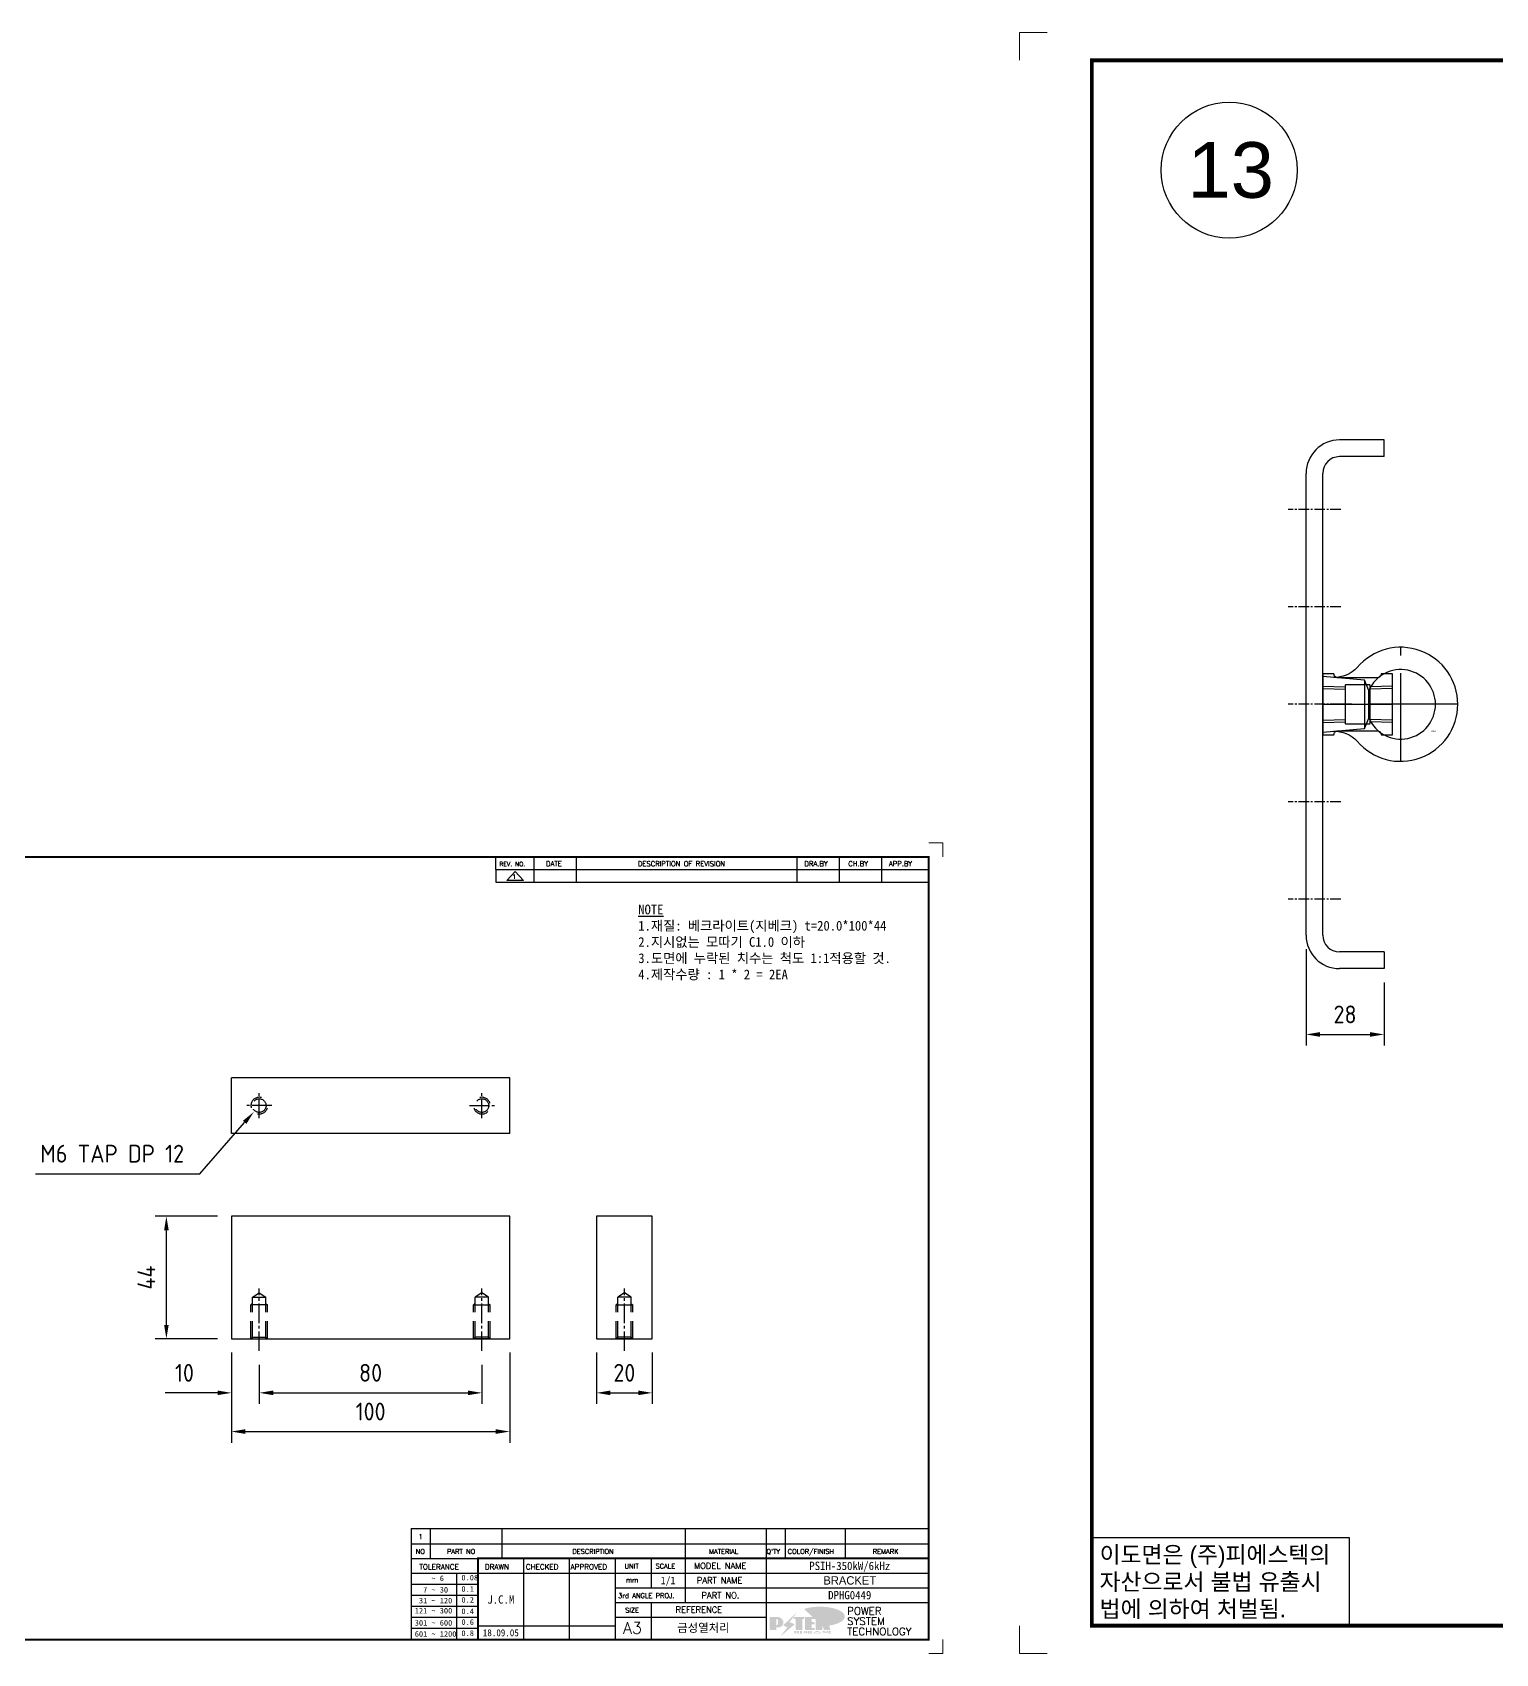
# Model space of a CAD drawing. Header units: millimetres. Extents: x 282 to 14566, y -4134 to 5341.
# Drawn here: x 7420 to 7945, y -365 to 218 of the extents above; entities that cross this region are included whole.
import ezdxf
from ezdxf.enums import TextEntityAlignment as Align

# ---------------------------------------------------------------- set-up
doc = ezdxf.new("R2010")
doc.units = ezdxf.units.MM
for name, pattern in [('CENTER', [50.8, 31.75, -6.35, 6.35, -6.35]), ('CENTER1', [10, 7, -1, 1, -1]), ('CENTER2', [28.575, 19.05, -3.175, 3.175, -3.175]), ('HIDDEN', [9.525, 6.35, -3.175])]:
    doc.linetypes.add(name, pattern=pattern)
for name, color, linetype in [('______', 7, 'Continuous'), ('BOM-T', 4, 'Continuous'), ('CENTER', 1, 'CENTER'), ('FORMAT-1', 7, 'Continuous'), ('line', 3, 'Continuous'), ('Text', 2, 'Continuous'), ('THIN', 3, 'Continuous')]:
    doc.layers.add(name, color=color, linetype=linetype)
doc.styles.add('arial_ttf', font='arial.ttf')
doc.styles.add('h1', font='')
doc.styles.add('HAN', font='')
doc.styles.add('RC', font='ROMANC.SHX')
doc.styles.add('ROMANT', font='romant__.ttf')
doc.styles.add('RT', font='ROMANT.SHX', dxfattribs={"oblique": 15})
doc.styles.get("Standard").update_dxf_attribs({"font": 'ISOCP.SHX', "bigfont": 'WHGTXT.SHX'})
doc.styles.get('h1').set_extended_font_data('New Gulim')
doc.styles.get('HAN').set_extended_font_data('GulimChe')
doc.dimstyles.new('PS-2', dxfattribs={"dimscale": 2, "dimtxt": 3.2, "dimasz": 2.5, "dimexe": 2, "dimexo": 2.5, "dimgap": 2, "dimtad": 1, "dimtoh": 1, "dimrnd": 0.05, "dimzin": 12, "dimdsep": 46, "dimtxsty": 'Standard', "dimcen": 0, "dimclrt": 2, "dimazin": 3, "dimtfac": 1, "dimtofl": 0, "dimtmove": 0, "dimatfit": 3, "dimfxl": 0, "dimtolj": 1, "dimtzin": 0, "dimarcsym": 0})

# ---------------------------------------------------------------- blocks, each defined once
blk = doc.blocks.new('A$C494540A3')
blk.add_line((-8.69, 15), (8.69, 15))
blk.add_lwpolyline([(9.67, 3.79, -0.220964), (13.22, 12.33, 2.735622), (-13.22, 12.33, -0.220964), (-9.67, 3.79)], format="xyb")
blk.add_lwpolyline([(5, 16.54), (-5, 16.54), (-8.69, 15), (-10, 0), (10, 0), (8.69, 15)], close=True)
blk.add_arc((0, 28), 12.5, 293.57165, 246.42835)
at = {"layer": 'CENTER'}
for p, q in [((0, 48.5), (0, 0)), ((20.5, 28), (-20.5, 28))]:
    blk.add_line(p, q, dxfattribs=at)
at = {"layer": 'BOM-T', "color": 4}
blk.add_text('M10', height=0.6, rotation=270, dxfattribs=at).set_placement((9.7, 40.5), align=Align.MIDDLE_LEFT)
blk = doc.blocks.new('VSRE5YDR6U6FT7')
at = {"layer": '______'}
for p, q in [((-69797.79, -60918.03), (-69789.79, -60918.28)), ((-69772.79, -60918.03), (-69780.79, -60918.28)), ((-69797.79, -60929.47), (-69789.79, -60929.22)), ((-69772.79, -60929.47), (-69780.79, -60929.22))]:
    blk.add_line(p, q, dxfattribs=at)
for points in [[(-69792.29, -60933.25, 0.414214), (-69793.79, -60934.75), (-69797.79, -60934.75), (-69797.79, -60912.75), (-69793.79, -60912.75, 0.414214), (-69792.29, -60914.25), (-69778.29, -60914.25, 0.414214), (-69776.79, -60912.75), (-69772.79, -60912.75), (-69772.79, -60934.75), (-69776.79, -60934.75, 0.414214), (-69778.29, -60933.25)], [(-69789.54, -60930.75, -0.414214), (-69789.79, -60930.5), (-69789.79, -60917, -0.414214), (-69789.54, -60916.75), (-69781.04, -60916.75, -0.414214), (-69780.79, -60917), (-69780.79, -60930.5, -0.414214), (-69781.04, -60930.75)]]:
    blk.add_lwpolyline(points, format="xyb", close=True, dxfattribs=at)
at = {"layer": 'CENTER'}
blk.add_lwpolyline([(-69797.79, -60923.75), (-69789.79, -60923.75), (-69780.79, -60923.75), (-69772.79, -60923.75)], dxfattribs=at)
at = {"layer": 'THIN'}
for p, q in [((-69797.79, -60917.17), (-69789.79, -60917.42)), ((-69772.79, -60917.17), (-69780.79, -60917.42)), ((-69797.79, -60930.33), (-69789.79, -60930.08)), ((-69772.79, -60930.33), (-69780.79, -60930.08))]:
    blk.add_line(p, q, dxfattribs=at)
blk = doc.blocks.new('*D99')
at = {"color": 0, "lineweight": -2}
for p, q in [((7877.31, -111.64), (7877.31, -146.28)), ((7905.31, -123.64), (7905.31, -146.28)), ((7882.31, -142.28), (7900.31, -142.28))]:
    blk.add_line(p, q, dxfattribs=at)
at = {"color": 0}
for points in [[(7882.31, -141.45), (7882.31, -143.11), (7877.31, -142.28)], [(7900.31, -141.45), (7900.31, -143.11), (7905.31, -142.28)]]:
    blk.add_solid(points, dxfattribs=at)
at = {"layer": 'DEFPOINTS', "color": 0}
for p in [(7877.31, -106.64, 0), (7905.31, -118.64, 0), (7905.31, -142.28)]:
    blk.add_point(p, dxfattribs=at)
at = {"color": 2, "insert": (7891.31, -135.08), "char_height": 6.4, "attachment_point": 5}
blk.add_mtext('\\A1;28', dxfattribs=at)
blk = doc.blocks.new('A$C67301266')
at = {"color": 2}
for p, q in [((0, 44), (-100, 44)), ((-100, 44), (-100, 0)), ((0, 0), (0, 44)), ((-100, 0), (0, 0))]:
    blk.add_line(p, q, dxfattribs=at)
at = {"color": 2, "linetype": 'HIDDEN'}
for p, q in [((-92.4, 12.59), (-93, 12.2)), ((-93, 0), (-93, 12.2)), ((-87, 12.2), (-93, 12.2)), ((-92.4, 15), (-90, 16.52)), ((-92.4, 0), (-92.4, 15)), ((-92.4, 15), (-87.6, 15)), ((-90, 16.52), (-87.6, 15)), ((-87.6, 0), (-87.6, 15)), ((-87.6, 12.59), (-87, 12.2)), ((-87, 0), (-87, 12.2)), ((-87, 0), (-87, 12)), ((-12.4, 12.59), (-13, 12.2)), ((-13, 0), (-13, 12.2)), ((-13, 12.2), (-7, 12.2)), ((-10, 16.52), (-12.4, 15)), ((-12.4, 0), (-12.4, 15)), ((-7.6, 15), (-12.4, 15)), ((-7.6, 15), (-10, 16.52)), ((-7.6, 0), (-7.6, 15)), ((-7.6, 12.59), (-7, 12.2)), ((-7, 0), (-7, 12.2))]:
    blk.add_line(p, q, dxfattribs=at)
for points in [[(-93, 0), (-92.4, 0.6), (-87.6, 0.6), (-87, 0)], [(-93, 0), (-87, 0)], [(-7, 0), (-7.6, 0.6), (-12.4, 0.6), (-13, 0)], [(-7, 0), (-13, 0)]]:
    blk.add_lwpolyline(points, dxfattribs=at)
at = {"layer": 'CENTER', "linetype": 'CENTER1'}
for p, q in [((-90, -4.36), (-90, 18.05)), ((-10, -4.36), (-10, 18.05))]:
    blk.add_line(p, q, dxfattribs=at)
blk = doc.blocks.new('A$C063B4F03')
at = {"color": 2}
for p, q in [((0, 44), (-20, 44)), ((-20, 44), (-20, 0)), ((0, 0), (0, 44)), ((-20, 0), (0, 0))]:
    blk.add_line(p, q, dxfattribs=at)
at = {"color": 2, "linetype": 'HIDDEN'}
for p, q in [((-12.4, 12.59), (-13, 12.2)), ((-13, 0), (-13, 12.2)), ((-13, 12.2), (-7, 12.2)), ((-10, 16.52), (-12.4, 15)), ((-12.4, 0), (-12.4, 15)), ((-7.6, 15), (-12.4, 15)), ((-7.6, 15), (-10, 16.52)), ((-7.6, 0), (-7.6, 15)), ((-7.6, 12.59), (-7, 12.2)), ((-7, 0), (-7, 12.2))]:
    blk.add_line(p, q, dxfattribs=at)
for points in [[(-7, 0), (-7.6, 0.6), (-12.4, 0.6), (-13, 0)], [(-7, 0), (-13, 0)]]:
    blk.add_lwpolyline(points, dxfattribs=at)
at = {"layer": 'CENTER', "linetype": 'CENTER1'}
blk.add_line((-10, -4.36), (-10, 18.05), dxfattribs=at)
blk = doc.blocks.new('*D101')
at = {"color": 0, "lineweight": -2}
for p, q in [((7479.8, -192.37), (7495.9, -173.89)), ((7420.78, -192.37), (7479.8, -192.37))]:
    blk.add_line(p, q, dxfattribs=at)
at = {"color": 0}
blk.add_solid([(7495.27, -173.34), (7496.53, -174.44), (7499.19, -170.12)], dxfattribs=at)
at = {"layer": 'DEFPOINTS', "color": 0}
for p in [(7503.13, -165.6, 0), (7499.19, -170.12, 0)]:
    blk.add_point(p, dxfattribs=at)
at = {"color": 2, "insert": (7448.29, -185.13), "char_height": 6.4, "attachment_point": 5}
blk.add_mtext('\\A1;M6 TAP DP 12', dxfattribs=at)
blk = doc.blocks.new('*D102')
at = {"color": 0, "lineweight": -2}
for p, q in [((7491.16, -256.64), (7491.16, -288.99)), ((7591.16, -256.64), (7591.16, -288.99)), ((7496.16, -284.99), (7586.16, -284.99))]:
    blk.add_line(p, q, dxfattribs=at)
at = {"color": 0}
for points in [[(7496.16, -284.16), (7496.16, -285.83), (7491.16, -284.99)], [(7586.16, -284.16), (7586.16, -285.83), (7591.16, -284.99)]]:
    blk.add_solid(points, dxfattribs=at)
at = {"layer": 'DEFPOINTS', "color": 0}
for p in [(7491.16, -251.64, 0), (7591.16, -251.64, 0), (7591.16, -284.99)]:
    blk.add_point(p, dxfattribs=at)
at = {"color": 2, "insert": (7541.16, -277.79), "char_height": 6.4, "attachment_point": 5}
blk.add_mtext('\\A1;100', dxfattribs=at)
blk = doc.blocks.new('*D103')
at = {"color": 0, "lineweight": -2}
for p, q in [((7501.16, -261), (7501.16, -275.08)), ((7581.16, -261), (7581.16, -275.08)), ((7506.16, -271.08), (7576.16, -271.08))]:
    blk.add_line(p, q, dxfattribs=at)
at = {"color": 0}
for points in [[(7506.16, -270.25), (7506.16, -271.91), (7501.16, -271.08)], [(7576.16, -270.25), (7576.16, -271.91), (7581.16, -271.08)]]:
    blk.add_solid(points, dxfattribs=at)
at = {"layer": 'DEFPOINTS', "color": 0}
for p in [(7501.16, -256, 0), (7581.16, -256, 0), (7581.16, -271.08)]:
    blk.add_point(p, dxfattribs=at)
at = {"color": 2, "insert": (7541.16, -263.88), "char_height": 6.4, "attachment_point": 5}
blk.add_mtext('\\A1;80', dxfattribs=at)
blk = doc.blocks.new('*D104')
at = {"color": 0, "lineweight": -2}
for p, q in [((7491.16, -256.64), (7491.16, -275.08)), ((7501.16, -261), (7501.16, -275.08)), ((7486.16, -271.08), (7467.39, -271.08)), ((7506.16, -271.08), (7511.16, -271.08))]:
    blk.add_line(p, q, dxfattribs=at)
at = {"color": 0}
for points in [[(7486.16, -270.25), (7486.16, -271.91), (7491.16, -271.08)], [(7506.16, -270.25), (7506.16, -271.91), (7501.16, -271.08)]]:
    blk.add_solid(points, dxfattribs=at)
at = {"layer": 'DEFPOINTS', "color": 0}
for p in [(7491.16, -251.64, 0), (7501.16, -256, 0), (7491.16, -271.08)]:
    blk.add_point(p, dxfattribs=at)
at = {"color": 2, "insert": (7474.27, -263.88), "char_height": 6.4, "attachment_point": 5}
blk.add_mtext('\\A1;10', dxfattribs=at)
blk = doc.blocks.new('*D105')
at = {"color": 0, "lineweight": -2}
for p, q in [((7486.16, -207.64), (7463.78, -207.64)), ((7467.78, -246.64), (7467.78, -212.64)), ((7486.16, -251.64), (7463.78, -251.64))]:
    blk.add_line(p, q, dxfattribs=at)
at = {"color": 0}
for points in [[(7466.95, -212.64), (7468.61, -212.64), (7467.78, -207.64)], [(7466.95, -246.64), (7468.61, -246.64), (7467.78, -251.64)]]:
    blk.add_solid(points, dxfattribs=at)
at = {"layer": 'DEFPOINTS', "color": 0}
for p in [(7467.78, -207.64), (7491.16, -207.64, 0), (7491.16, -251.64, 0)]:
    blk.add_point(p, dxfattribs=at)
at = {"color": 2, "insert": (7460.58, -229.64), "char_height": 6.4, "attachment_point": 5, "rotation": 90}
blk.add_mtext('\\A1;44', dxfattribs=at)
blk = doc.blocks.new('*D187')
at = {"color": 0, "lineweight": -2}
for p, q in [((7622.34, -256.64), (7622.34, -275.08)), ((7642.34, -256.64), (7642.34, -275.08)), ((7627.34, -271.08), (7637.34, -271.08))]:
    blk.add_line(p, q, dxfattribs=at)
at = {"color": 0}
for points in [[(7627.34, -270.25), (7627.34, -271.91), (7622.34, -271.08)], [(7637.34, -270.25), (7637.34, -271.91), (7642.34, -271.08)]]:
    blk.add_solid(points, dxfattribs=at)
at = {"layer": 'DEFPOINTS', "color": 0}
for p in [(7622.34, -251.64, 0), (7642.34, -251.64, 0), (7642.34, -271.08)]:
    blk.add_point(p, dxfattribs=at)
at = {"color": 2, "insert": (7632.34, -263.88), "char_height": 6.4, "attachment_point": 5}
blk.add_mtext('\\A1;20', dxfattribs=at)
blk = doc.blocks.new('t3')
for p, q in [((0, 15.88), (46.25, 15.88)), ((0, 15.88), (0, 0)), ((46.25, 15.88), (46.25, 0)), ((0, 0), (46.25, 0))]:
    blk.add_line(p, q)
at = {"color": 1, "style": 'h1'}
for s, p in [('이도면은 (주)피에스텍의', (1.4, 11.29)), ('자산으로서 불법 유출시', (1.4, 6.41)), ('법에 의하여 처벌됨.', (1.4, 1.52))]:
    blk.add_text(s, height=3, dxfattribs=at).set_placement(p)
blk = doc.blocks.new('new LOGO')
at = {"layer": 'line'}
h = blk.add_hatch(color=250, dxfattribs=at)
h.paths.add_polyline_path([(44.5, 69.4), (46.6, 69.4, -0.129793), (52, 68, 0.221832), (43.6, 71.9), (41.5, 71.9), (41.5, 27.9), (43.6, 27.9, 0.02048), (44.5, 28)], flags=17)
h.paths.add_polyline_path([(44.5, 13.9), (57.3, 13.9, 0.72362), (77.1, 73.9, -0.679777), (54.3, 16.4), (41.5, 16.4), (41.5, -0.1), (3, -0.1), (3, -2.6), (44.5, -2.6)])
h.paths.add_polyline_path([(117.9, 14.2), (71.5, -44.4), (77.1, -39.6), (120.8, 15.6), (92, 28.9), (173.3, 106), (177.5, 111.4), (89.1, 27.6)])
h.paths.add_polyline_path([(162.7, 71.9), (162.7, 69.4), (172.5, 69.4), (172.5, 71.9)], flags=17)
h.paths.add_polyline_path([(217.7, 69.4), (230.5, 69.4), (230.5, 80.4), (227.5, 80.4), (227.5, 71.9), (214.7, 71.9), (214.7, -0.1), (175.5, -0.1), (175.5, -2.6), (217.7, -2.6)])
h.paths.add_polyline_path([(297.8, 46.6), (294.8, 46.6), (294.8, 37.4), (276, 37.4), (276, 10.9), (279, 10.9), (279, 34.9), (297.8, 34.9)])
h.paths.add_polyline_path([(300, 8.4), (297, 8.4), (297, -0.1), (237.5, -0.1), (237.5, -2.6), (300, -2.6)])
h.paths.add_polyline_path([(297.8, 80.4), (294.8, 80.4), (294.8, 71.9), (276, 71.9), (276, 49.1), (279, 49.1), (279, 69.4), (297.8, 69.4)])
h.paths.add_polyline_path([(350.2, 80.4), (347.2, 80.4), (347.2, 61.6), (350.2, 63.5)])
h.paths.add_polyline_path([(350.2, 26.7), (347.2, 35.2), (347.2, -0.1), (308.5, -0.1), (308.5, -2.6), (350.2, -2.6)])
h.paths.add_polyline_path([(402.7, 80.4), (396.5, 80.4), (379.6, 66.8), (400.5, -0.1), (361.8, -0.1), (362.7, -2.6), (403.5, -2.6), (382.6, 64.3)])
blk.add_hatch(color=5, dxfattribs=at).paths.add_polyline_path([(166.3, 35), (131, 49), (180.4, 112.7), (92, 28.9), (120.8, 15.6), (74.4, -43)])
h = blk.add_hatch(color=253, dxfattribs=at)
edge = h.paths.add_edge_path()
edge.add_ellipse((333.9, 86.4), major_axis=(-165.9, 0), ratio=0.39426, start_angle=111.5127, end_angle=334.469)
edge.add_ellipse((314.1, 81.2), major_axis=(-153.7, 0), ratio=0.40699, start_angle=121.3066, end_angle=327.7437, ccw=False)
edge.add_line((394, 27.8), (394.7, 25.6))
h = blk.add_hatch(color=1, dxfattribs=at)
h.paths.add_polyline_path([(41.5, 16.4), (54.3, 16.4, 1), (54.3, 82.9), (0, 82.9), (0, -0.1), (41.5, -0.1)])
h.paths.add_polyline_path([(41.5, 27.9), (41.5, 71.9), (43.6, 71.9, -0.414214), (54.6, 60.9), (54.6, 38.9, -0.414214), (43.6, 27.9)], flags=16)
h.paths.add_polyline_path([(214.7, 71.9), (227.5, 71.9), (227.5, 82.9), (159.7, 82.9), (159.7, 71.9), (172.5, 71.9), (172.5, -0.1), (214.7, -0.1)])
h.paths.add_polyline_path([(276, 37.4), (294.8, 37.4), (294.8, 49.1), (276, 49.1), (276, 71.9), (294.8, 71.9), (294.8, 82.9), (234.5, 82.9), (234.5, -0.1), (297, -0.1), (297, 10.9), (276, 10.9)])
h.paths.add_polyline_path([(347.2, 35.2), (359.7, -0.1), (400.5, -0.1), (379.6, 66.8), (399.7, 82.9), (380.6, 82.9), (347.2, 61.6), (347.2, 82.9), (305.5, 82.9), (305.5, -0.1), (347.2, -0.1)])
h = blk.add_hatch(color=250, dxfattribs=at)
edge = h.paths.add_edge_path()
edge.add_ellipse((237.8, -17.6), major_axis=(-14.3, 0), ratio=0.526336, start_angle=192.2456, end_angle=269.0748)
edge.add_line((238.1, -10.1), (237.6, -10.1))
edge.add_ellipse((237.8, -17.6), major_axis=(-14.3, 0), ratio=0.526336, start_angle=270.9252, end_angle=449.0748)
edge.add_line((237.6, -25.1), (238.1, -25.1))
edge.add_ellipse((237.8, -17.6), major_axis=(-14.3, 0), ratio=0.526336, start_angle=450.9252, end_angle=527.7544)
edge.add_line((251.7, -19.2), (254.1, -19.2))
edge.add_line((254.1, -19.2), (254.1, -27.1))
edge.add_line((254.1, -27.1), (263.1, -27.1))
edge.add_line((263.1, -27.1), (263.1, -10.1))
edge.add_line((263.1, -10.1), (254.1, -10.1))
edge.add_line((254.1, -10.1), (254.1, -16))
edge.add_line((254.1, -16), (251.7, -16))
h.paths.add_polyline_path([(241, -16.4), (241, -18.7, -1), (234.4, -18.7), (234.4, -16.4, -1)], flags=16)
h.paths.add_polyline_path([(278.2, -10.1), (268.1, -10.1), (268.1, -27.1), (278.2, -27.1)])
h.paths.add_polyline_path([(310.3, -10.1), (310.3, -11.1, -0.157169), (289.3, -17.5), (294, -19.9, 0.128407), (316.3, -15.9, 0.128407), (338.6, -19.9), (343.3, -17.5, -0.157169), (322.2, -11.1), (322.2, -10.1)])
h.paths.add_polyline_path([(342.1, -25.1), (342.1, -22.3), (290.4, -22.3), (290.4, -25.1)])
h.paths.add_polyline_path([(352, -10.1), (352, -16.2, 0.414214), (354, -18.2), (378.7, -18.2), (378.7, -19.6), (390.2, -19.6), (390.2, -10.1), (378.7, -10.1), (378.7, -13.6), (374.7, -13.6), (374.7, -15.1), (378.7, -15.1), (378.7, -16.2), (364.7, -16.2), (364.7, -15.1), (371.2, -15.1), (371.2, -13.6), (364.7, -13.6), (364.7, -12.6), (374.7, -12.6), (374.7, -10.1)])
h.paths.add_polyline_path([(393.8, -10.1), (393.8, -19.6), (405, -19.6), (405, -10.1)])
h.paths.add_polyline_path([(405, -27.1), (405, -20.9), (356.8, -20.9), (356.8, -23), (391.8, -23), (391.8, -27.1)])
h.paths.add_polyline_path([(200.4, -10.1), (200.4, -22.3), (193.2, -22.3), (193.2, -12.6), (196.6, -12.6), (196.6, -10.1), (161, -10.1), (161, -12.6), (164.5, -12.6), (164.5, -22.3), (161, -22.3), (161, -25.1), (200.4, -25.1), (200.4, -27.1), (213.9, -27.1), (213.9, -10.1)])
h.paths.add_polyline_path([(182, -12.6), (175.6, -12.6), (175.6, -22.3), (182, -22.3)], flags=17)
blk = doc.blocks.new('format-3')
at = {"color": 3, "lineweight": 9}
for p, q in [((0, 286.3), (0, 291.3)), ((5, 291.3), (0, 291.3)), ((414.5, 291.3), (419.5, 291.3)), ((419.5, 286.3), (419.5, 291.3)), ((0, 5), (0, 0)), ((419.5, 5), (419.5, 0)), ((5, 0), (0, 0)), ((414.5, 0), (419.5, 0))]:
    blk.add_line(p, q, dxfattribs=at)
at = {"color": 180}
for p, q in [((258.97, 281.75), (258.97, 286.3)), ((272.71, 281.75), (272.71, 286.3)), ((287.94, 281.75), (287.94, 286.3)), ((367.22, 281.75), (367.22, 286.3)), ((382.45, 281.75), (382.45, 286.3)), ((397.61, 281.75), (397.61, 286.3)), ((258.97, 281.75), (414.5, 281.75)), ((228.5, 39.49), (228.5, 5)), ((228.5, 39.49), (414.5, 39.49)), ((235.29, 39.49), (235.29, 34.21)), ((261.24, 34.21), (261.24, 39.49)), ((326.9, 39.49), (326.9, 34.21)), ((356.11, 39.49), (356.11, 34.21)), ((362.93, 39.49), (362.93, 34.21)), ((384.48, 39.49), (384.48, 34.21)), ((228.5, 34.21), (252.48, 34.21)), ((268.96, 5), (268.96, 34.21)), ((285.45, 5), (285.45, 34.21)), ((301.94, 5), (301.94, 34.21)), ((314.72, 34.21), (314.72, 23.65)), ((326.9, 34.21), (326.9, 18.37)), ((356.11, 34.21), (356.11, 5)), ((228.5, 28.93), (252.48, 28.93)), ((244.89, 5.23), (244.89, 28.93)), ((252.48, 28.93), (414.5, 28.93)), ((228.5, 24.98), (252.48, 24.98)), ((301.94, 23.65), (414.5, 23.65)), ((228.5, 21.03), (252.48, 21.03)), ((301.94, 18.37), (414.5, 18.37)), ((314.72, 18.37), (314.72, 5)), ((228.5, 17.08), (252.48, 17.08)), ((228.5, 13.13), (252.48, 13.13)), ((301.94, 13.09), (356.11, 13.09)), ((228.5, 9.18), (252.48, 9.18)), ((252.48, 9.95), (301.94, 9.95))]:
    blk.add_line(p, q, dxfattribs=at)
at = {"const_width": 0.7}
blk.add_lwpolyline([(252.48, 5), (252.48, 34.21), (414.5, 34.21)], dxfattribs=at)
at = {"layer": 'FORMAT-1', "const_width": 0.7}
blk.add_lwpolyline([(13, 5), (13, 286.3), (414.5, 286.3), (414.5, 5)], close=True, dxfattribs=at)
blk.add_blockref('t3', (13, 5))
at = {"xscale": 0.05400000000000027, "yscale": 0.05400000000000027, "zscale": 0.05400000000000027}
blk.add_blockref('new LOGO', (357.35, 8.65), dxfattribs=at)
at = {"color": 2}
for s, height, style, p in [('REV. NO.', 1.56, 'RC', (260.23, 282.95)), ('DATE', 1.788, 'RC', (276.95, 282.94)), ('DESCRIPTION OF REVISION', 1.7875, 'RC', (309.98, 282.94)), ('DRA.BY', 1.788, 'RC', (369.83, 282.94)), ('CH.BY', 1.788, 'RC', (385.59, 282.94)), ('APP.BY', 1.788, 'RC', (400.18, 282.94)), ('COLOR/FINISH', 1.7424, 'RC', (363.8, 35.83)), ('NO', 1.742, 'RC', (230.16, 35.83)), ('PART NO', 1.742, 'RC', (241.36, 35.83)), ('DESCRIPTION', 1.7424, 'RC', (286.43, 35.83)), ('MATERIAL', 1.742, 'RC', (335.52, 35.83)), ("Q'TY", 1.742, 'RC', (356.17, 35.83)), ('REMARK', 1.742, 'RC', (394.37, 35.83)), (' TOLERANCE', 1.9, 'RC', (230.11, 30.22)), ('DRAWN', 1.9, 'RC', (255, 30.22)), ('CHECKED', 1.9, 'RC', (269.71, 30.22)), ('APPROVED', 1.9, 'RC', (285.8, 30.22)), ('UNIT', 1.742, 'RC', (305.19, 30.55)), ('SCALE', 1.742, 'RC', (316.32, 30.55)), ('MODEL NAME', 2.178, 'RC', (330.12, 30.46)), ('    ~ 6', 2, 'HAN', (229.8, 26.03)), ('0.08', 2, 'HAN', (246.57, 26.31)), ('mm', 1.742, 'RC', (305.67, 25.56)), ('PART NAME', 2.178, 'RC', (331.17, 25.24)), ('  7 ~ 30', 2, 'HAN', (229.8, 21.91)), ('0.1', 2, 'HAN', (246.57, 22.2)), ('3rd ANGLE PROJ.', 1.7424, 'RC', (302.87, 19.97)), ('PART NO.', 2.178, 'RC', (332.84, 19.85)), (' 31 ~ 120', 2, 'HAN', (229.8, 18.04)), ('0.2', 2, 'HAN', (246.57, 18.32)), ('121 ~ 300', 2, 'HAN', (229.8, 14.42)), ('0.4', 2, 'HAN', (246.57, 14.2)), ('SIZE', 1.742, 'RC', (305.39, 14.71)), ('REFERENCE', 2.178, 'RC', (323.52, 14.69)), ('301 ~ 600', 2, 'HAN', (229.8, 10.04)), ('0.6', 2, 'HAN', (246.57, 10.32)), ('601 ~ 1200', 2, 'HAN', (229.8, 6.05)), ('0.8', 2, 'HAN', (246.57, 6.33))]:
    blk.add_text(s, height=height, dxfattribs=dict(at, style=style)).set_placement(p)
at = {"style": 'ROMANT'}
for s, p in [('POWER', (385.15, 13.96)), ('SYSTEM', (385.15, 10.31)), ('TECHNOLOGY', (385.15, 6.56))]:
    blk.add_text(s, height=2.7, dxfattribs=at).set_placement(p)
at = {"color": 2, "lineweight": 25, "style": 'RC'}
blk.add_text('A3', height=4.182, dxfattribs=at).set_placement((304.61, 7.14))
at = {"style": 'HAN'}
for tag, height, p in [('MODEL-NAME', 3, (386.1, 31.53)), ('SCALE', 2.7, (320.81, 26.29)), ('PART-NAME', 3, (386.1, 26.29)), ('DRA-BY', 3, (260.72, 19.44)), ('CH-BY', 3, (277.21, 19.44)), ('APP-BY', 3, (293.7, 19.44)), ('PART-NO', 3, (386.1, 21.01)), ('CH-DATE', 2.5, (277.21, 7.47)), ('관련업체', 3, (333.52, 9.26)), ('DRA-DATE', 2.5, (260.72, 7.47)), ('APP-DATE', 2.5, (293.7, 7.47))]:
    blk.add_attdef(tag, text='', height=height, dxfattribs=at).set_placement(p, align=Align.MIDDLE_CENTER)
blk = doc.blocks.new('no3')
at = {"color": 180}
for p, q in [((0, 5.5), (0, 0)), ((0, 5.5), (186, 5.5)), ((6.79, 5.5), (6.79, 0)), ((32.74, 0.11), (32.74, 5.5)), ((98.4, 5.5), (98.4, 0)), ((127.61, 5.5), (127.61, 0)), ((134.43, 5.5), (134.43, 0)), ((155.98, 5.5), (155.98, 0))]:
    blk.add_line(p, q, dxfattribs=at)
at = {"color": 2, "style": 'RT', "oblique": 15}
blk.add_attdef('NO', text='', height=1.74, dxfattribs=at).set_placement((3.38, 2.51), align=Align.MIDDLE_CENTER)
at = {"color": 2, "style": 'HAN'}
for tag, p in [('PART-NO', (19.76, 2.75)), ('MATERIAL', (111.38, 2.75)), ("Q'TY", (131.02, 2.75)), ('COLOR/FINISH', (145.2, 2.75)), ('REMARK', (170.76, 2.75))]:
    blk.add_attdef(tag, text='', height=2.9, dxfattribs=at).set_placement(p, align=Align.MIDDLE_CENTER)
blk.add_attdef('DESCRIPTION', text='', height=2.9, dxfattribs=at).set_placement((34.51, 2.75), align=Align.MIDDLE_LEFT)
blk = doc.blocks.new('re3')
at = {"color": 180}
for p, q in [((0, 0), (0, -4.55)), ((0, -4.55), (155.53, -4.55)), ((6.87, -0.64), (3.86, -3.91)), ((9.88, -3.91), (3.86, -3.91)), ((6.87, -0.64), (9.88, -3.91)), ((13.74, -4.55), (13.74, 0)), ((28.97, -4.55), (28.97, 0)), ((108.25, -4.55), (108.25, 0)), ((123.49, -4.55), (123.49, 0)), ((138.64, -4.55), (138.64, 0))]:
    blk.add_line(p, q, dxfattribs=at)
at = {"color": 2, "style": 'RC', "oblique": 15}
blk.add_attdef('REV.NO', text='', height=1.56, dxfattribs=at).set_placement((6.59, -2.56), align=Align.MIDDLE_CENTER)
blk.add_attdef('-1', text='', height=1.56, dxfattribs=at).set_placement((9.37, -1.66), align=Align.MIDDLE_LEFT)
at = {"color": 2, "style": 'HAN'}
for tag, p in [('REV.-DATE', (21.36, -2.28)), ('DRA.BY', (115.87, -2.28)), ('CH.BY', (131.07, -2.28)), ('APP.BY', (147.09, -2.28))]:
    blk.add_attdef(tag, text='', height=2.5, dxfattribs=at).set_placement(p, align=Align.MIDDLE_CENTER)
blk.add_attdef('DESCRIPTION-OF-REVISION', text='', height=2.5, dxfattribs=at).set_placement((31.61, -2.28), align=Align.MIDDLE_LEFT)

msp = doc.modelspace()

# ---------------------------------------------------------------- linework, layer by layer
at = {"color": 3}
for p, q in [((7905.311, 71.359), (7889.311, 71.359)), ((7905.311, 65.359), (7905.311, 71.359)), ((7905.311, 65.359), (7889.311, 65.359)), ((7877.311, -106.641), (7877.311, 59.359)), ((7883.311, -106.641), (7883.311, 59.359)), ((7905.311, -112.641), (7889.311, -112.641)), ((7905.311, -112.641), (7905.311, -118.641)), ((7905.311, -118.641), (7889.311, -118.641))]:
    msp.add_line(p, q, dxfattribs=at)
at = {"color": 1, "linetype": 'CENTER2', "ltscale": 0.2}
for p, q in [((7889.81, 46.359), (7870.811, 46.359)), ((7889.81, 11.359), (7870.811, 11.359)), ((7889.81, -23.641), (7870.811, -23.641)), ((7889.81, -58.641), (7870.811, -58.641)), ((7889.81, -93.641), (7870.811, -93.641))]:
    msp.add_line(p, q, dxfattribs=at)
at = {"color": 2}
for p, q in [((7591.157, -157.86), (7491.157, -157.86)), ((7491.157, -177.86), (7491.157, -157.86)), ((7591.157, -177.86), (7591.157, -157.86)), ((7591.157, -177.86), (7491.157, -177.86))]:
    msp.add_line(p, q, dxfattribs=at)
msp.add_circle((7849.676, 168.328), 24.43)
at = {"color": 2, "linetype": 'HIDDEN'}
for centre in [(7501.157, -167.86), (7581.157, -167.86)]:
    msp.add_circle(centre, 2.459, dxfattribs=at)
at = {"color": 3}
for centre, radius, start, end in [((7889.311, 59.359), 12, 90, 180), ((7889.311, 59.359), 6, 90, 180), ((7889.311, -106.641), 12, 180, 270), ((7889.311, -106.641), 6, 180, 270)]:
    msp.add_arc(centre, radius, start, end, dxfattribs=at)
at = {"color": 2, "linetype": 'HIDDEN'}
for centre, start, end in [((7501.157, -167.86), 75, 345), ((7581.157, -167.86), 195, 105)]:
    msp.add_arc(centre, 3, start, end, dxfattribs=at)
at = {"layer": 'CENTER', "linetype": 'CENTER1'}
for p, q in [((7505.638, -167.86), (7496.677, -167.86)), ((7501.157, -172.341), (7501.157, -163.38)), ((7576.677, -167.86), (7585.638, -167.86)), ((7581.157, -172.341), (7581.157, -163.38))]:
    msp.add_line(p, q, dxfattribs=at)

# ---------------------------------------------------------------- block references
ref = msp.add_blockref('format-3', (7774.322, -364.78), dxfattribs=dict(xscale=2, yscale=2, zscale=2))
ref.add_attrib('DRA-DATE', '18.09.05', dxfattribs={"height": 5, "style": 'HAN'}).set_placement((8295.762, -349.83), align=Align.MIDDLE_CENTER)
ref.add_attrib('DRA-BY', 'J.C.M', dxfattribs={"height": 6, "style": 'HAN'}).set_placement((8295.762, -325.896), align=Align.MIDDLE_CENTER)
ref.add_attrib('MODEL-NAME', 'PSIH-350kW/6kHz', dxfattribs={"height": 6, "style": 'HAN'}).set_placement((8546.513, -301.73), align=Align.MIDDLE_CENTER)
ref.add_attrib('PART-NAME', '덮개', dxfattribs={"height": 6, "style": 'h1'}).set_placement((8546.513, -312.192), align=Align.MIDDLE_CENTER)
ref.add_attrib('PART-NO', 'DPHG0451', dxfattribs={"height": 6, "style": 'HAN'}).set_placement((8546.513, -322.752), align=Align.MIDDLE_CENTER)
ref.add_attrib('SCALE', '1/2', dxfattribs={"height": 5.4, "style": 'HAN'}).set_placement((8415.938, -312.192), align=Align.MIDDLE_CENTER)
ref.add_attrib('관련업체', '정진고주파', dxfattribs={"height": 6, "style": 'h1'}).set_placement((8441.369, -346.255), align=Align.MIDDLE_CENTER)
at = {"rotation": 270}
msp.add_blockref('A$C494540A3', (7883.311, -23.641), dxfattribs=at)
ref = msp.add_blockref('format-3', (7327.235, -364.78))
ref.add_attrib('DRA-DATE', '18.09.05', dxfattribs={"height": 2.5, "style": 'HAN'}).set_placement((7587.955, -357.305), align=Align.MIDDLE_CENTER)
ref.add_attrib('DRA-BY', 'J.C.M', dxfattribs={"height": 3, "style": 'HAN'}).set_placement((7587.955, -345.338), align=Align.MIDDLE_CENTER)
ref.add_attrib('MODEL-NAME', 'PSIH-350kW/6kHz', dxfattribs={"height": 3, "style": 'HAN'}).set_placement((7713.33, -333.255), align=Align.MIDDLE_CENTER)
ref.add_attrib('PART-NAME', 'BRACKET', dxfattribs={"height": 3, "style": 'h1'}).set_placement((7713.33, -338.486), align=Align.MIDDLE_CENTER)
ref.add_attrib('PART-NO', 'DPHG0449', dxfattribs={"height": 3, "style": 'HAN'}).set_placement((7713.33, -343.766), align=Align.MIDDLE_CENTER)
ref.add_attrib('SCALE', '1/1', dxfattribs={"height": 2.7, "style": 'HAN'}).set_placement((7648.043, -338.486), align=Align.MIDDLE_CENTER)
ref.add_attrib('관련업체', '금성열처리', dxfattribs={"height": 3, "style": 'h1'}).set_placement((7660.758, -355.517), align=Align.MIDDLE_CENTER)
ref = msp.add_blockref('re3', (7586.2, -83.03))
ref.add_attrib('REV.NO', '1', dxfattribs={"color": 2, "height": 1.56, "style": 'RC'}).set_placement((7592.789, -85.587), align=Align.MIDDLE_CENTER)
for name, p in [('A$C67301266', (7591.157, -251.642)), ('A$C063B4F03', (7642.34, -251.642))]:
    msp.add_blockref(name, p)
ref = msp.add_blockref('no3', (7555.735, -325.286))
ref.add_attrib('NO', '1', dxfattribs={"color": 2, "height": 1.74, "style": 'RT'}).set_placement((7559.119, -322.779), align=Align.MIDDLE_CENTER)
at = {"layer": '______', "xscale": -1, "rotation": 180}
msp.add_blockref('VSRE5YDR6U6FT7', (77681.103, -60947.389), dxfattribs=at)

# ---------------------------------------------------------------- texts
at = {"color": 2, "insert": (7637.341, -95.622), "char_height": 3.5, "attachment_point": 1, "style": 'HAN'}
msp.add_mtext_dynamic_manual_height_columns('{\\LNOTE\\P}1.재질: 베크라이트(지베크) t=20.0*100*44\\P2.지시없는 모따기 C1.0 이하\\P3.도면에 누락된 치수는 척도 1:1적용할 것.\\P{\\C1;4.제작수량 : 1 * 2 = 2EA}', width=557.97864, gutter_width=769.295, heights=[27.969], dxfattribs=at)
at = {"layer": 'Text', "style": 'arial_ttf'}
msp.add_text('13', height=20, dxfattribs=at).set_placement((7834.686, 158.389))

# ---------------------------------------------------------------- dimensions: what is measured, and where the dimension line sits
for base, p1, p2, picture, middle in [((7905.311, -142.281, 0), (7877.311, -106.641), (7905.311, -118.641), '*D99', (7891.311, -135.08, 0)), ((7491.157, -271.08, 0), (7501.157, -255.998), (7491.157, -251.642), '*D104', (7474.275, -263.88, 0)), ((7591.157, -284.992, 0), (7491.157, -251.642), (7591.157, -251.642), '*D102', (7541.157, -277.792, 0)), ((7581.157, -271.08, 0), (7501.157, -255.998), (7581.157, -255.998), '*D103', (7541.157, -263.88, 0)), ((7642.34, -271.08, 0), (7622.34, -251.642), (7642.34, -251.642), '*D187', (7632.34, -263.88, 0))]:
    dim = msp.add_linear_dim(base=base, p1=p1, p2=p2, dimstyle='PS-2')
    dim.commit()
    dim.dimension.update_dxf_attribs({"geometry": picture, "text_midpoint": middle})
dim = msp.add_diameter_dim_2p(p1=(7503.128, -165.599), p2=(7499.186, -170.122), text='<> TAP DP 12', dimstyle='PS-2', override={"dimpost": 'M<>'})
dim.commit()
dim.dimension.update_dxf_attribs({"geometry": '*D101', "text_midpoint": (7448.288, -192.372, 0), "dimtype": 163})
dim = msp.add_linear_dim(base=(7467.782, -207.642, 0), p1=(7491.157, -251.642), p2=(7491.157, -207.642), angle=90, dimstyle='PS-2')
dim.commit()
dim.dimension.update_dxf_attribs({"geometry": '*D105', "text_midpoint": (7460.582, -229.642, 0)})

doc.saveas('drawing.dxf')
